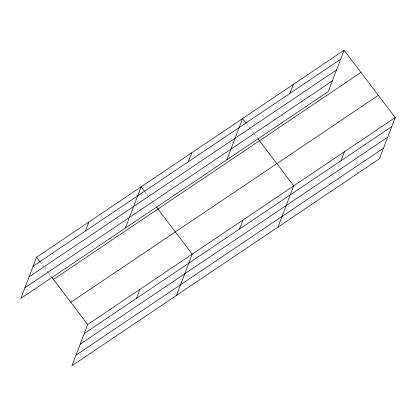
<?xml version="1.0" encoding="UTF-8"?>
<svg xmlns="http://www.w3.org/2000/svg" width="416" height="416" viewBox="0 0 416 416"><rect width="100%" height="100%" fill="white"/><g stroke="black" fill="none" stroke-linecap="round" stroke-linejoin="round"><path stroke-width="0.31" stroke-dasharray="2.08 1.56" d="M246.516 123.698L250.047 128.346M250.437 128.866L253.968 133.515M254.363 134.03L257.504 138.164M145.033 191.994L148.959 197.163M149.349 197.678L152.88 202.327M153.275 202.847L156.021 206.461M40.477 262.361L44.403 267.53M44.793 268.044L48.324 272.693M48.719 273.208L51.464 276.827"/><path stroke-width="0.62" d="M344.074 50.237L36.556 257.197L20.8 298.454L328.318 91.494L344.074 50.237L395.2 117.546L379.444 158.803L71.926 365.763L87.682 324.506L395.2 117.546M85.384 231.046L88.832 222.014M125.356 228.088L141.112 186.831L144.643 191.48M188.401 161.715L191.849 152.682M136.51 298.355L139.958 289.323M226.84 159.791L242.59 118.534L246.121 123.183M176.483 295.396L192.239 254.14L156.411 206.976M289.884 93.418L293.332 84.386M239.528 229.024L242.98 219.991M277.966 227.1L293.717 185.843L257.894 138.679M341.011 160.727L344.458 151.694M33.103 266.23L340.626 59.27M29.047 276.864L336.565 69.904M24.861 287.82L332.379 80.86M53.425 279.412L360.942 72.452M70.808 302.297L378.326 95.337M84.235 333.538L391.752 126.578M80.174 344.172L387.691 137.212M75.988 355.129L383.505 148.169M36.556 257.197L40.087 261.846M51.854 277.342L87.682 324.506"/></g></svg>
